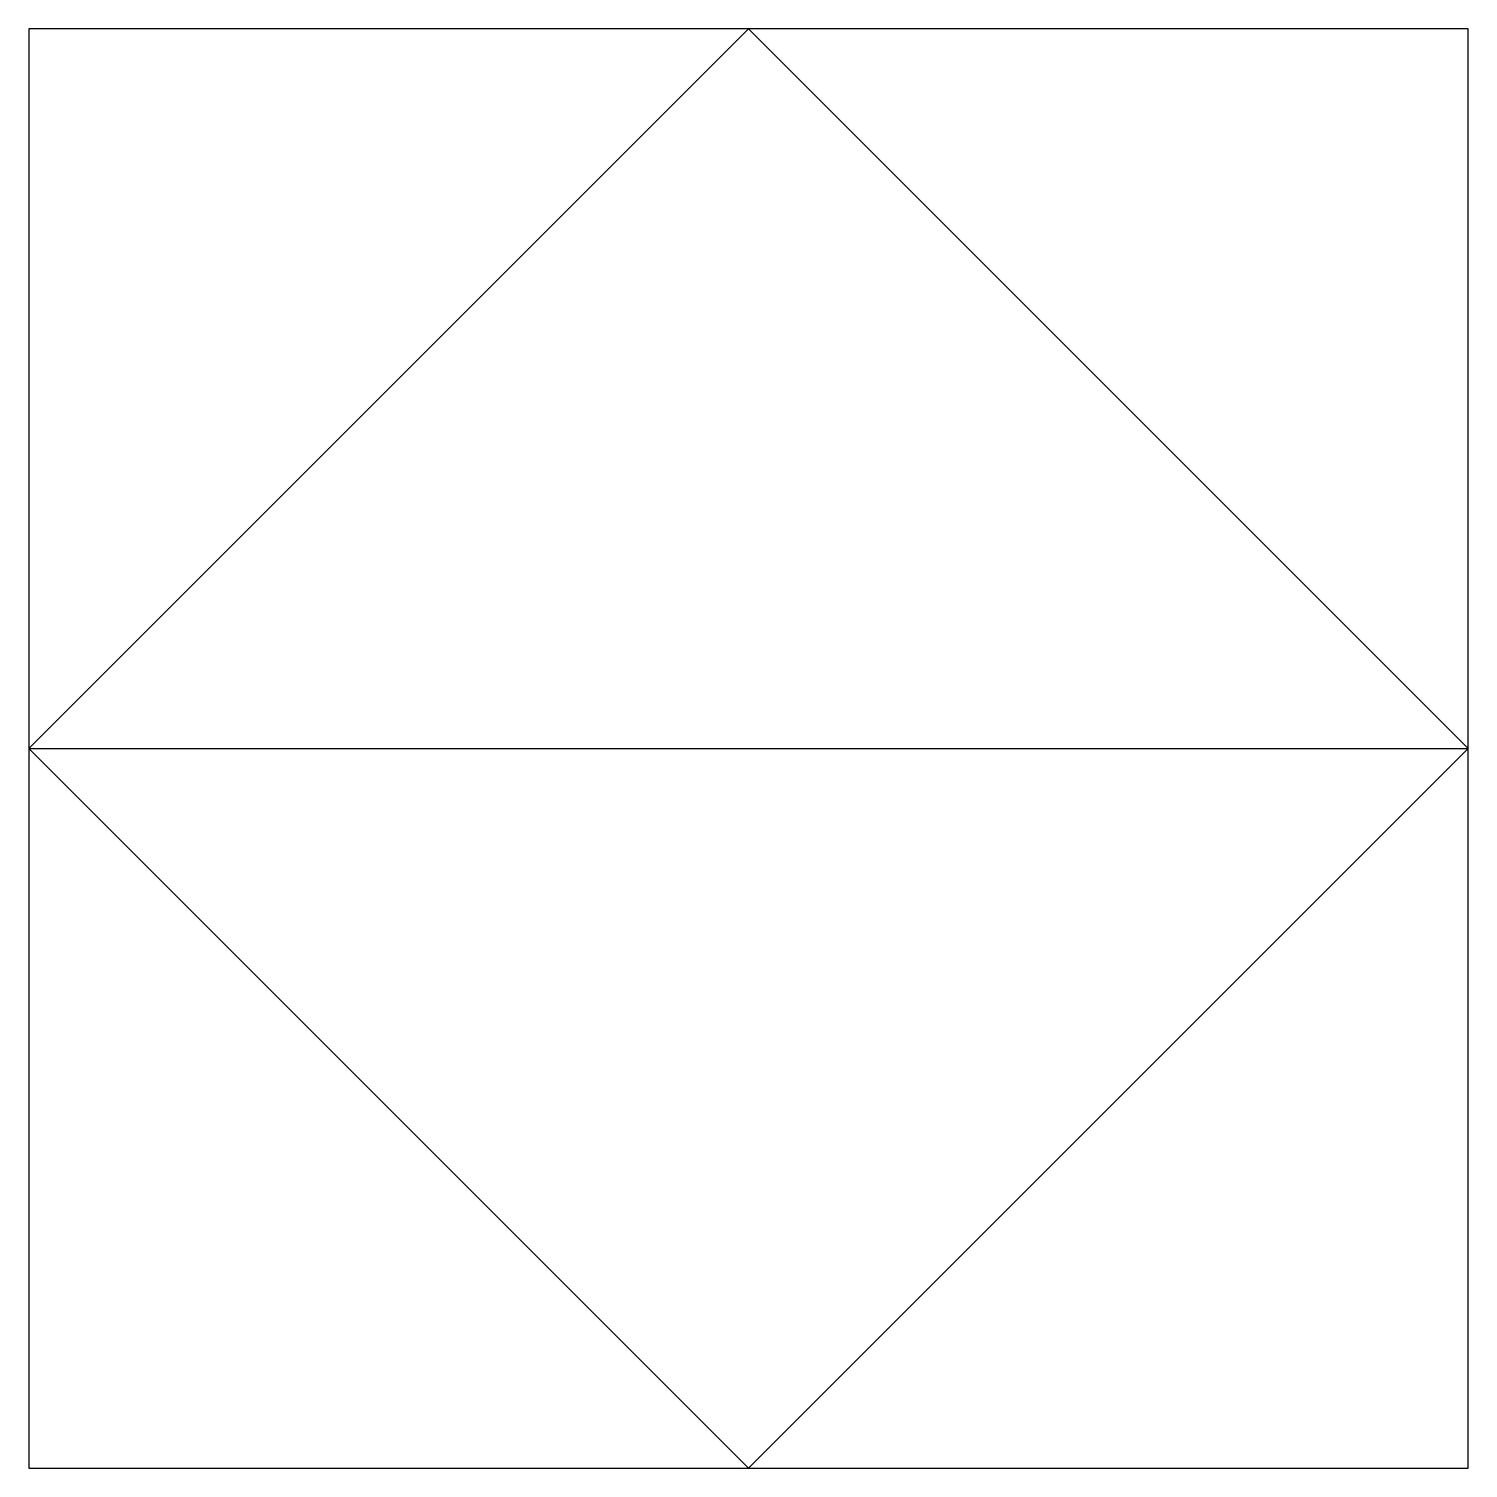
# Model space of a CAD drawing. Header units: millimetres. Extents: x -5 to 5, y -5 to 5.
import ezdxf

# ---------------------------------------------------------------- set-up
doc = ezdxf.new("R2010")
doc.units = ezdxf.units.MM

msp = doc.modelspace()

# ---------------------------------------------------------------- linework, layer by layer
at = {"color": 0, "linetype": 'Continuous', "lineweight": -2}
msp.add_line((-5, 0), (5, 0), dxfattribs=at)
for points in [[(-5, -5), (5, -5), (5, 5), (-5, 5)], [(0, -5), (5, 0), (0, 5), (-5, 0)]]:
    msp.add_lwpolyline(points, close=True, dxfattribs=at)

doc.saveas('drawing.dxf')
